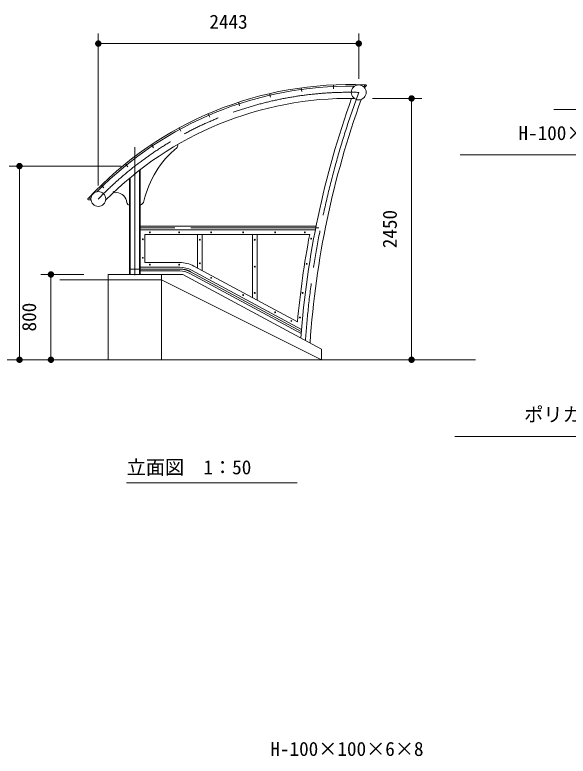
# Model space of a CAD drawing. Units: millimetres at full size. Extents: x 0 to 42000, y 0 to 29700.
# Drawn here: x 14014 to 19205, y 9434 to 16385 of the extents above; entities that cross this region are included whole.
import ezdxf
from ezdxf.enums import TextEntityAlignment as Align

# ---------------------------------------------------------------- set-up
doc = ezdxf.new("R2010")
doc.units = ezdxf.units.MM
doc.header["$LTSCALE"] = 100
doc.linetypes.add('CHAIN', pattern=[18.5, 12, -1.5, 3.5, -1.5])
for name, color, linetype, lineweight in [('D-BMK', 2, 'CHAIN', 13), ('D-STR', 1, 'Continuous', 13), ('D-STR-DIM', 7, 'Continuous', 13), ('D-STR-HTXT', 7, 'Continuous', 13), ('D-STR-TXT', 7, 'Continuous', 13)]:
    doc.layers.add(name, color=color, linetype=linetype, lineweight=lineweight)
doc.styles.add('ＭＳ ゴシック', font='')
doc.styles.get('ＭＳ ゴシック').set_extended_font_data('MS Gothic')

# ---------------------------------------------------------------- blocks, each defined once
blk = doc.blocks.new('filled_dot')
at = {"color": 0, "linetype": 'Continuous', "lineweight": -2, "const_width": 1.25}
blk.add_lwpolyline([(-0.625, 0, 1), (0.625, 0, 1)], format="xyb", close=True, dxfattribs=at)

msp = doc.modelspace()

# ---------------------------------------------------------------- linework, layer by layer
at = {"layer": 'D-BMK'}
for p, q in [((15140.4, 15144.8), (15140.4, 13821.3)), ((16865.8, 14387), (15190.4, 14387)), ((15190.4, 14000.6), (15096.4, 14000.6)), ((15190.4, 14000.6), (15561.8, 14000.6)), ((16706.8, 13413), (15663, 13975.1))]:
    msp.add_line(p, q, dxfattribs=at)
for centre, radius, start, end in [((17154.3, 12382.8), 3276, 88.49352, 136.01725), ((25162.5, 12736.3), 8443.6, 159.75773, 175.95729), ((15561.8, 13787), 213.6, 61.69924, 90)]:
    msp.add_arc(centre, radius, start, end, dxfattribs=at)
at = {"layer": 'D-STR'}
for p, q in [((17003.2, 15727.8), (17004.8, 15692.1)), ((17301.8, 15727), (17285.6, 15711.1)), ((17310.9, 15717.8), (17294.7, 15701.8)), ((16403.1, 15645.9), (16411.1, 15611.1)), ((16706.1, 15665), (16701.3, 15700.4)), ((16122.2, 15530.6), (16111.1, 15564.6)), ((15827.6, 15457.2), (15841.8, 15424.4)), ((15572.1, 15293.2), (15555, 15324.6)), ((15295.5, 15167.9), (15315.4, 15138.2)), ((15073.7, 14960.6), (15051.3, 14988.4)), ((15184.4, 13950.6), (15184.4, 14928.6)), ((15190.4, 13950.6), (15190.4, 14933.2)), ((15090.4, 13950.6), (15090.4, 14853)), ((15096.4, 13950.6), (15096.4, 14858)), ((14824.2, 14787.5), (14849.1, 14761.9)), ((14727.4, 14664.4), (14704.6, 14664.4)), ((14727.4, 14651.4), (14704.6, 14651.4)), ((16839.8, 14404), (15190.4, 14404)), ((16833.1, 14370), (15190.4, 14370)), ((15234.4, 14061.6), (15234.4, 14326)), ((16779.8, 14326), (15234.4, 14326)), ((15727.5, 14326), (15727.5, 14009.6)), ((15771.5, 14326), (15771.5, 13985.9)), ((16242.7, 14326), (16242.7, 13732.2)), ((16286.7, 14326), (16286.7, 13708.6)), ((15234.4, 14061.6), (15561.8, 14061.6)), ((15190.4, 14017.6), (15561.8, 14017.6)), ((15190.4, 13983.6), (15561.8, 13983.6)), ((16703.1, 13434.3), (15671.1, 13990)), ((16665.1, 13504.8), (15692, 14028.8)), ((14890.4, 13950.6), (15590.4, 13950.6)), ((14890.4, 13950.6), (14890.4, 13150.6)), ((15390.4, 13950.6), (15390.4, 13900.6)), ((16890.4, 13250.6), (15590.4, 13950.6)), ((16700.2, 13397.3), (15655, 13960.1)), ((14434.6, 13900.6), (15390.4, 13900.6)), ((16890.4, 13150.6), (15390.4, 13900.6)), ((15390.4, 13900.6), (15390.4, 13150.6)), ((16890.4, 13250.6), (16890.4, 13150.6)), ((13626.9, 13150.6), (18335.9, 13150.6))]:
    msp.add_line(p, q, dxfattribs=at)
for centre, radius in [((17240.4, 15657.7), 69.9), ((14797, 14657.9), 69.9), ((15279.8, 14345), 4), ((15556, 14345), 4), ((15856, 14345), 4), ((16156, 14345), 4), ((16456, 14345), 4), ((16734.4, 14345), 4), ((15215.4, 14280.6), 4), ((15749.5, 14276), 4), ((16264.7, 14276), 4), ((16793.6, 14285.8), 4), ((15215.4, 14106.9), 4), ((15279.8, 14042.6), 4), ((15556, 14042.6), 4), ((15749.5, 14054.6), 4), ((16751.4, 14050.6), 4), ((16264.7, 14023.2), 4), ((15856, 13918.9), 4), ((16264.7, 13777.2), 4), ((16713.3, 13777.4), 4), ((16156, 13757.3), 4), ((16456, 13595.8), 4), ((16607.7, 13514), 4), ((16688.3, 13546.7), 4)]:
    msp.add_circle(centre, radius, dxfattribs=at)
for centre, radius, start, end in [((17154.3, 12382.8), 3348.4, 87.45919, 137.04846), ((17154.3, 12382.8), 3333.2, 89.19138, 135.31938), ((17306.4, 15722.4), 6.5, 314.42924, 134.42924), ((17154.3, 12382.8), 3218.9, 89.20366, 135.30708), ((25162.5, 12736.3), 8488.1, 160.26466, 175.82185), ((25162.5, 12736.3), 8399, 160.1242, 176.09431), ((15522.8, 15155.7), 20, 311.86292, 35.17498), ((16111.4, 14437.4), 908.7, 129.27822, 167.19702), ((14960, 14750.2), 33.2, 224.72975, 281.10948), ((14965, 14619.2), 98.4, 2.39746, 89.17004), ((14704.6, 14657.9), 6.5, 90, 270), ((15092, 14630.1), 29.5, 193.21931, 266.84791), ((15174.1, 14650.3), 52.5, 288.75258, 347.31492), ((25162.5, 12736.3), 8532.1, 169.26228, 174.83262), ((15561.8, 13787), 274.6, 61.69924, 90), ((15561.8, 13787), 230.6, 61.69924, 90), ((15561.8, 13787), 196.6, 61.69924, 90)]:
    msp.add_arc(centre, radius, start, end, dxfattribs=at)
at = {"layer": 'D-STR-DIM'}
for p, q in [((14797, 14785.9), (14797, 16211.1)), ((17240.4, 15785.7), (17240.4, 16211.1)), ((14797, 16115.1), (17240.4, 16115.1)), ((17368.4, 15600.6), (17832, 15600.6)), ((17736, 15600.6), (17736, 13150.6)), ((15012.4, 14966.8), (13961.7, 14966.8)), ((14057.7, 14966.8), (14057.7, 13150.6)), ((14662.4, 13950.6), (14256.7, 13950.6)), ((14352.7, 13950.6), (14352.7, 13150.6)), ((15012.4, 13150.6), (13961.7, 13150.6)), ((14662.4, 13150.6), (14256.7, 13150.6)), ((17308.6, 13150.6), (17832, 13150.6))]:
    msp.add_line(p, q, dxfattribs=at)
at = {"layer": 'D-STR-HTXT'}
for points in [[(21249.3, 14276.5), (20412.8, 15497.9), (20172.8, 15497.9), (19070.2, 15497.9)], [(21249.3, 14034.5), (20486.5, 15071.6), (20246.5, 15071.6), (18192.7, 15071.6)], [(21622, 13979.6), (20812.6, 12432.4), (20572.6, 12432.4), (18140.1, 12432.4)]]:
    msp.add_lwpolyline(points, dxfattribs=at)
at = {"layer": 'D-STR-TXT'}
msp.add_line((15062.7, 11997), (16662.7, 11997), dxfattribs=at)

# ---------------------------------------------------------------- block references
at = {"layer": 'D-STR-DIM', "xscale": 24, "yscale": 24}
msp.add_blockref('filled_dot', (14797, 16115.1), dxfattribs=at)
for p, rotation in [((17240.4, 16115.1), 180), ((17736, 15600.6), 270), ((14057.7, 14966.8), 270), ((14352.7, 13950.6), 270), ((14057.7, 13150.6), 90), ((14352.7, 13150.6), 90), ((17736, 13150.6), 90)]:
    msp.add_blockref('filled_dot', p, dxfattribs=dict(at, rotation=rotation))

# ---------------------------------------------------------------- texts
at = {"layer": 'D-STR-DIM', "style": 'ＭＳ ゴシック'}
msp.add_text('2443', height=132, dxfattribs=at).set_placement((16018.7, 16386.1), align=Align.TOP_CENTER)
for s, p in [('2450', (17465, 14375.6)), ('800', (14081.7, 13550.6))]:
    msp.add_text(s, height=132, rotation=90, dxfattribs=at).set_placement(p, align=Align.TOP_CENTER)
at = {"layer": 'D-STR-HTXT', "style": 'ＭＳ ゴシック'}
for s, p in [('H-100×100×6×8', (20175.4, 15342.6)), ('ポリカーボネート t5', (20501.5, 12703.4))]:
    msp.add_text(s, height=132, dxfattribs=at).set_placement(p, align=Align.TOP_RIGHT)
msp.add_text('H-100×100×6×8', height=132, dxfattribs=at).set_placement((16411.3, 9568.1), align=Align.TOP_LEFT)
at = {"layer": 'D-STR-TXT', "style": 'ＭＳ ゴシック'}
msp.add_text('立面図\u30001：50', height=132, dxfattribs=at).set_placement((15062.7, 12037), align=Align.BOTTOM_LEFT)

doc.saveas('drawing.dxf')
